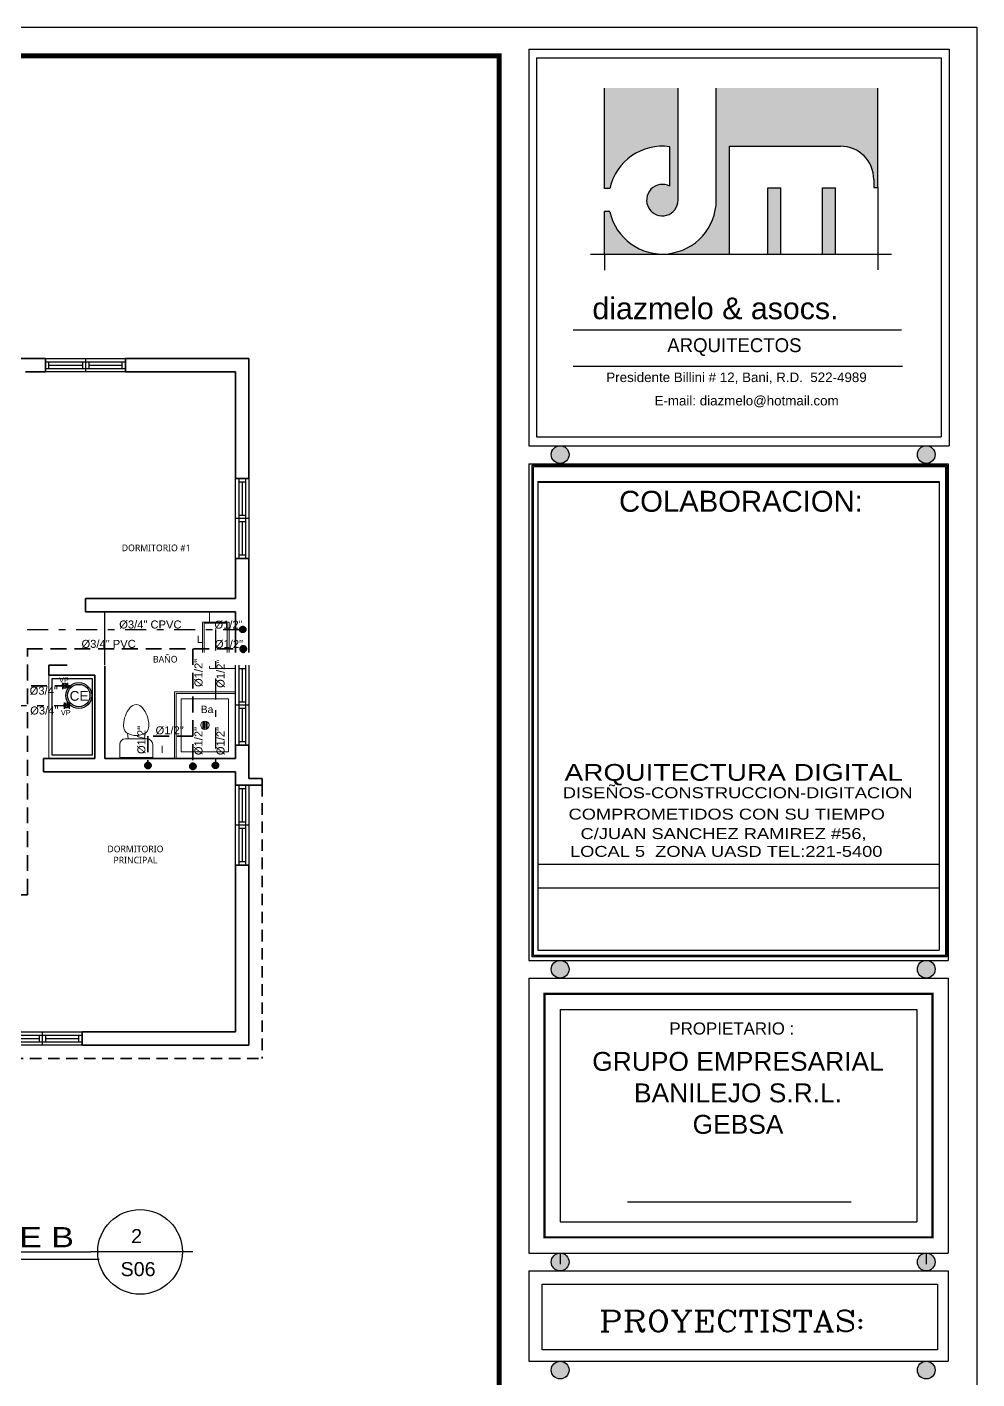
# Model space of a CAD drawing. Header units: feet. Extents: x 1019 to 2236, y -546 to 122.
# Drawn here: x 1104.52 to 1118.77, y -174.69 to -154.41 of the extents above; entities that cross this region are included whole.
import ezdxf
from ezdxf.enums import TextEntityAlignment as Align

# ---------------------------------------------------------------- set-up
doc = ezdxf.new("R2010")
doc.units = ezdxf.units.FT
doc.header["$LTSCALE"] = 0.05
doc.header["$MEASUREMENT"] = 0
for name, pattern in [('CONTINUA', [0]), ('DASHDOT', [25.4, 12.7, -6.35, 0, -6.35]), ('HIDDEN', [9.525, 6.35, -3.175])]:
    doc.linetypes.add(name, pattern=pattern)
for name, color, linetype, lineweight in [('A-WALL', 7, 'Continuous', 25), ('AGUA POTABLE', 5, 'HIDDEN', 35), ('AGUAFRIA', 5, 'HIDDEN', 30), ('closet', 8, 'Continuous', 5), ('I-FURN', 8, 'Continuous', 0), ('P-SANR-FIXT', 8, 'Continuous', 9)]:
    doc.layers.add(name, color=color, linetype=linetype, lineweight=lineweight)
for name, color, linetype in [('AGUA_CALIENTE', 1, 'DASHDOT'), ('HOJA', 7, 'Continuous'), ('MARCO', 1, 'Continuous'), ('MB3', 8, 'Continuous'), ('PERT-VENT', 8, 'Continuous'), ('PISO', 8, 'Continuous'), ('TARGETA', 7, 'Continuous'), ('TEXTO', 2, 'Continuous'), ('textos', 7, 'Continuous'), ('TEXXT', 2, 'Continuous'), ('TXT', 2, 'Continuous')]:
    doc.layers.add(name, color=color, linetype=linetype)
doc.styles.add('ads', font='trebuc.ttf', dxfattribs={"height": 0.14})
doc.styles.add('DAMIAN', font='arial.ttf', dxfattribs={"height": 0.12})
doc.styles.get("Standard").update_dxf_attribs({"font": 'arial.ttf'})
doc.styles.add('TITTEXTM', font='romanc.shx')

# ---------------------------------------------------------------- blocks, each defined once
blk = doc.blocks.new('bath_sink_6127 - bath_sink_6127-542651-Nivel 1')
at = {"layer": 'I-FURN'}
for p, q in [((0.395, 0.244), (-0.005, 0.244)), ((-0.005, 0.244), (-0.005, -0.245)), ((0.025, -0.234), (0.025, 0.233)), ((0.025, 0.233), (0.369, 0.233)), ((0.293, 0.244), (0.293, 0.4)), ((0.369, 0.233), (0.369, -0.234)), ((0.395, -0.245), (0.395, 0.244)), ((-0.005, -0.245), (0.395, -0.245)), ((0.369, -0.234), (0.025, -0.234)), ((0.293, -0.448), (0.293, -0.245)), ((-0.1, -0.448), (0.293, -0.448))]:
    blk.add_line(p, q, dxfattribs=at)
blk = doc.blocks.new('Toilet_-_Tank_-_3D_4840 - 17_ High_ Seat Not Visible-536545-Nivel 1')
at = {"layer": 'P-SANR-FIXT'}
for p, q in [((0.248, 0.489), (-0.248, 0.489)), ((-0.248, 0.489), (-0.248, 0.298)), ((0.248, 0.298), (0.248, 0.489)), ((-0.159, 0.21), (-0.123, 0.21)), ((-0.123, 0.21), (-0.132, 0.127)), ((-0.123, 0.21), (0.123, 0.21)), ((0.132, 0.127), (0.123, 0.21)), ((0.123, 0.21), (0.159, 0.21))]:
    blk.add_line(p, q, dxfattribs=at)
for centre, radius, start, end in [((-0.159, 0.298), 0.0889, 180, 270), ((0.159, 0.298), 0.0889, 270, 360), ((-0.023, 0.008), 0.167, 151.0596, 182.709), ((-0.083, 0.041), 0.0995, 119.8981, 151.0596), ((0, -0.104), 0.266, 90.1019, 119.8981), ((0, -0.104), 0.266, 60.1019, 89.8981), ((0.083, 0.041), 0.0995, 28.9404, 60.1019), ((0.023, 0.008), 0.167, 357.291, 28.9404), ((0.25, 0.021), 0.441, 182.709, 218.5058), ((-0.25, 0.021), 0.441, 321.4942, 357.291), ((0.011, -0.169), 0.136, 218.5058, 265.219), ((-0.011, -0.169), 0.136, 274.781, 321.4942)]:
    blk.add_arc(centre, radius, start, end, dxfattribs=at)
blk = doc.blocks.new('Shower_Stall_9385 - 1-684532-Nivel 1')
at = {"layer": 'P-SANR-FIXT'}
for p, q in [((-0.576, 0.533), (0.424, 0.533)), ((-0.576, -0.381), (-0.576, 0.533)), ((0.424, 0.508), (-0.551, 0.508)), ((-0.551, -0.381), (-0.551, 0.508)), ((-0.475, -0.279), (-0.475, 0.432)), ((-0.475, 0.432), (0.322, 0.432)), ((0.322, 0.432), (0.322, -0.279)), ((-0.121, 0.108), (-0.032, 0.108)), ((-0.032, 0.099), (-0.121, 0.099)), ((-0.121, 0.081), (-0.032, 0.081)), ((-0.032, 0.072), (-0.121, 0.072)), ((-0.121, 0.053), (-0.032, 0.053)), ((-0.032, 0.044), (-0.121, 0.044)), ((-0.576, -0.381), (-0.551, -0.381)), ((-0.551, -0.381), (0.398, -0.381)), ((0.322, -0.279), (-0.475, -0.279))]:
    blk.add_line(p, q, dxfattribs=at)
for centre, radius, start, end in [((-0.076, 0.076), 0.0635, 360, 180), ((-0.076, 0.076), 0.0635, 0, 180), ((-0.076, 0.076), 0.0635, 180, 360), ((-0.076, 0.076), 0.0635, 180, 360), ((-0.121, 0.103), 0.00444, 90, 270), ((-0.121, 0.076), 0.00444, 90, 270), ((-0.121, 0.049), 0.00444, 90, 270), ((-0.032, 0.103), 0.00444, 270, 90), ((-0.032, 0.076), 0.00444, 270, 90), ((-0.032, 0.049), 0.00444, 270, 90), ((0.398, -0.356), 0.0254, 270, 360)]:
    blk.add_arc(centre, radius, start, end, dxfattribs=at)
blk = doc.blocks.new('A$C6FFE63EF')
at = {"layer": 'TEXTO', "ltscale": 0.05}
h = blk.add_hatch(color=256, dxfattribs=at)
h.paths.add_polyline_path([(1.319, 2.87), (1.319, 2.479, 3.622679), (1.401, 2.342), (1.401, 3.449), (0.672, 3.449), (0.672, 2.457), (0.725, 2.457, -0.391497)])
h.paths.add_polyline_path([(1.246, 1.809, -0.351969), (0.725, 2.227), (0.672, 2.227), (0.672, 1.809)])
h.paths.add_polyline_path([(1.91, 2.875), (3.008, 2.875, -0.414214), (3.336, 2.547), (3.336, 2.466), (3.377, 2.466), (3.377, 3.449), (1.779, 3.449), (1.779, 2.342, -0.414214), (1.246, 1.809), (1.91, 1.809)])
h.paths.add_polyline_path([(2.418, 2.465), (2.287, 2.465), (2.287, 1.809), (2.418, 1.809)], flags=17)
h.paths.add_polyline_path([(2.959, 2.465), (2.828, 2.465), (2.828, 1.809), (2.959, 1.809)], flags=17)
for p, q in [((0.671, 2.456), (0.671, 3.448)), ((1.401, 2.341), (1.401, 3.448)), ((1.778, 2.341), (1.778, 3.448)), ((3.377, 2.465), (3.377, 3.448)), ((1.319, 2.479), (1.319, 2.869)), ((1.909, 1.808), (1.909, 2.874)), ((1.909, 2.874), (3.008, 2.874)), ((3.336, 2.546), (3.336, 2.465)), ((0.725, 2.456), (0.671, 2.456)), ((2.287, 1.808), (2.287, 2.464)), ((2.287, 2.464), (2.418, 2.464)), ((2.418, 1.808), (2.418, 2.464)), ((2.828, 1.808), (2.828, 2.464)), ((2.828, 2.464), (2.959, 2.464)), ((2.959, 1.808), (2.959, 2.464)), ((3.336, 2.465), (3.377, 2.465)), ((3.377, 2.465), (3.377, 1.653)), ((0.671, 1.808), (0.671, 2.227)), ((0.725, 2.227), (0.671, 2.227)), ((0.534, 1.808), (3.512, 1.808)), ((0.671, 1.808), (0.671, 1.647)), ((0.362, 1.057), (3.61, 1.057)), ((0.362, 0.698), (3.622, 0.698))]:
    blk.add_line(p, q, dxfattribs=at)
for centre, radius, start, end in [((1.245, 2.341), 0.533, 82.0412, 167.5619), ((3.008, 2.546), 0.328, 0, 90), ((1.245, 2.341), 0.156, 61.7263, 0), ((1.245, 2.341), 0.533, 192.4381, 0)]:
    blk.add_arc(centre, radius, start, end, dxfattribs=at)
at = {"layer": 'TEXTO', "ltscale": 0.3, "width": 13.01141, "attachment_point": 1}
for s, insert, char_height in [('{\\fSwis721 Blk BT|b0|i0|c0|p34;diazmelo & asocs.}', (0.552, 1.378), 0.21489), ('{\\fComic Sans MS|b0|i0|c0|p66;ARQUITECTOS}', (1.293, 0.975), 0.13753), ('{\\fArial|b0|i0|c0|p34;Presidente Billini # 12, Bani, R.D.  522-4989}', (0.69, 0.636), 0.09455), ('{\\fArial|b0|i0|c0|p34;E-mail: diazmelo@hotmail.com}', (1.167, 0.405), 0.09455)]:
    blk.add_mtext(s, dxfattribs=dict(at, insert=insert, char_height=char_height))
blk = doc.blocks.new('A$C18ED6237')
at = {"layer": 'PERT-VENT', "extrusion": (-2.36783e-12, 8.94772e-16, -1)}
for p, q in [((1.2, 0.2), (0, 0.2)), ((1.2, 0.15), (0, 0.15)), ((1.2, 0.05), (0, 0.05)), ((0.054, 0.05), (0.054, 0.15)), ((0.553, 0.1), (0.054, 0.1)), ((0.553, 0.15), (0.553, 0.05)), ((0.6, 0.2), (0.6, 0)), ((0.647, 0.15), (0.647, 0.05)), ((1.153, 0.1), (0.647, 0.1)), ((0, 0), (1.2, 0))]:
    blk.add_line(p, q, dxfattribs=at)
at = {"layer": 'PERT-VENT'}
blk.add_line((1.153, 0.05), (1.153, 0.15), dxfattribs=at)

msp = doc.modelspace()

# ---------------------------------------------------------------- hatches: boundary and pattern name
at = {"layer": 'AGUA POTABLE', "ltscale": 3}
h = msp.add_hatch(color=256, dxfattribs=at)
h.dxf.hatch_style = 1
edge = h.paths.add_edge_path()
edge.add_arc((1106.331, -165.486), 0.0477, 180, 540, ccw=False)
h = msp.add_hatch(color=256, dxfattribs=at)
h.dxf.hatch_style = 1
edge = h.paths.add_edge_path()
edge.add_arc((1107.006, -165.499), 0.0477, 180, 540, ccw=False)
at = {"layer": 'AGUA_CALIENTE', "ltscale": 0.5}
h = msp.add_hatch(color=256, dxfattribs=at)
h.dxf.hatch_style = 1
edge = h.paths.add_edge_path()
edge.add_arc((1107.754, -163.446), 0.0477, 180, 540, ccw=False)
h = msp.add_hatch(color=256, dxfattribs=at)
h.dxf.hatch_style = 1
edge = h.paths.add_edge_path()
edge.add_arc((1107.344, -165.485), 0.0477, 180, 540, ccw=False)
at = {"layer": 'textos'}
h = msp.add_hatch(color=7, dxfattribs=at)
h.paths.add_polyline_path([(1112.65, -160.823, 1), (1112.384, -160.823, 1)])
h.paths.add_polyline_path([(1118.145, -160.823, 1), (1117.878, -160.823, 1)])
h = msp.add_hatch(color=7, dxfattribs=at)
h.paths.add_polyline_path([(1112.65, -168.542, 1), (1112.384, -168.542, 1)])
h.paths.add_polyline_path([(1118.145, -168.542, 1), (1117.878, -168.542, 1)])
h = msp.add_hatch(color=7, dxfattribs=at)
h.paths.add_polyline_path([(1112.517, -172.8, 1), (1112.517, -173.067, 1)])
h.paths.add_polyline_path([(1118.011, -172.8, 1), (1118.011, -173.067, 1)])
h = msp.add_hatch(color=7, dxfattribs=at)
h.paths.add_polyline_path([(1112.517, -174.422, 1), (1112.517, -174.688, 1)])
h.paths.add_polyline_path([(1118.011, -174.422, 1), (1118.011, -174.688, 1)])
at = {"layer": 'TEXXT'}
h = msp.add_hatch(color=256, dxfattribs=at)
h.dxf.hatch_style = 1
h.paths.add_polyline_path([(1105.058, -164.262), (1105.085, -164.289), (1105.058, -164.316, -0.198912), (1105.047, -164.289, -0.198912)])
h = msp.add_hatch(color=256, dxfattribs=at)
h.dxf.hatch_style = 1
h.paths.add_polyline_path([(1105.085, -164.289), (1105.111, -164.262, -0.198912), (1105.123, -164.289, -0.198912), (1105.111, -164.316)])
h = msp.add_hatch(color=256, dxfattribs=at)
h.dxf.hatch_style = 1
h.paths.add_polyline_path([(1105.083, -164.557), (1105.11, -164.584), (1105.083, -164.611, -0.198912), (1105.072, -164.584, -0.198912)])
h = msp.add_hatch(color=256, dxfattribs=at)
h.dxf.hatch_style = 1
h.paths.add_polyline_path([(1105.11, -164.584), (1105.136, -164.557, -0.198912), (1105.147, -164.584, -0.198912), (1105.136, -164.611)])

# ---------------------------------------------------------------- linework, layer by layer
at = {"layer": 'A-WALL', "lineweight": 35, "extrusion": (-2.36659e-12, 8.94772e-16, -1)}
for p, q in [((1102.949, -159.382), (1104.796, -159.382)), ((1104.796, -159.382), (1104.796, -159.582)), ((1105.996, -159.382), (1107.846, -159.382)), ((1105.996, -159.582), (1105.996, -159.382)), ((1107.846, -159.382), (1107.846, -161.182)), ((1104.796, -159.582), (1104.496, -159.582)), ((1107.646, -159.582), (1105.996, -159.582)), ((1107.646, -161.182), (1107.646, -159.582)), ((1107.646, -161.182), (1107.846, -161.182)), ((1107.646, -162.382), (1107.846, -162.382)), ((1107.646, -162.982), (1107.646, -162.382)), ((1107.846, -162.382), (1107.646, -162.382)), ((1107.646, -162.382), (1107.846, -162.382)), ((1107.846, -162.382), (1107.846, -163.982)), ((1105.396, -162.982), (1107.646, -162.982)), ((1105.396, -163.182), (1105.396, -162.982)), ((1107.646, -163.182), (1105.396, -163.182)), ((1107.646, -163.982), (1107.646, -163.182)), ((1104.846, -163.982), (1105.686, -163.982)), ((1105.686, -163.982), (1105.686, -165.382)), ((1107.846, -163.982), (1107.646, -163.982)), ((1107.846, -163.982), (1107.646, -163.982)), ((1104.846, -164.132), (1105.536, -164.132)), ((1105.536, -165.382), (1105.536, -164.132)), ((1105.536, -165.382), (1105.536, -165.082)), ((1107.646, -165.182), (1107.846, -165.182)), ((1107.647, -165.382), (1107.647, -165.185)), ((1107.846, -165.682), (1107.846, -165.182)), ((1104.763, -165.582), (1104.763, -165.382)), ((1104.763, -165.382), (1105.536, -165.382)), ((1105.686, -165.382), (1107.647, -165.382)), ((1107.646, -165.582), (1104.763, -165.582)), ((1107.646, -169.482), (1107.646, -166.982)), ((1107.846, -166.982), (1107.846, -169.682)), ((1105.346, -169.682), (1105.346, -169.482)), ((1105.346, -169.482), (1107.646, -169.482)), ((1107.846, -169.682), (1105.346, -169.682))]:
    msp.add_line(p, q, dxfattribs=at)
at = {"layer": 'A-WALL', "lineweight": 35}
for p, q in [((1104.846, -164.132), (1104.846, -163.982)), ((1107.646, -165.782), (1107.646, -165.582)), ((1108.046, -165.782), (1107.646, -165.782)), ((1108.046, -165.682), (1107.846, -165.682)), ((1107.846, -166.982), (1107.646, -166.982))]:
    msp.add_line(p, q, dxfattribs=at)
at = {"layer": 'A-WALL', "lineweight": 35, "extrusion": (2.36783e-12, 8.94772e-16, -1)}
msp.add_line((1108.046, -165.782), (1108.046, -165.682), dxfattribs=at)
at = {"layer": 'AGUA POTABLE', "ltscale": 0.75}
for p, q in [((1104.523, -167.425), (1104.523, -163.737)), ((1105.173, -164.289), (1104.523, -164.289)), ((1107.006, -165.047), (1106.331, -165.047)), ((1106.331, -165.047), (1106.331, -165.486)), ((1104.523, -167.425), (1101.836, -167.425))]:
    msp.add_line(p, q, dxfattribs=at)
at = {"layer": 'AGUA POTABLE', "ltscale": 3}
for centre in [(1106.331, -165.486), (1107.006, -165.499)]:
    msp.add_circle(centre, 0.0477, dxfattribs=at)
at = {"layer": 'AGUA_CALIENTE', "ltscale": 0.5}
for p, q in [((1097.903, -163.446), (1107.754, -163.446)), ((1104.19, -164.584), (1105.166, -164.584))]:
    msp.add_line(p, q, dxfattribs=at)
for centre in [(1107.754, -163.446), (1107.344, -165.485)]:
    msp.add_circle(centre, 0.0477, dxfattribs=at)
at = {"layer": 'AGUAFRIA', "color": 3, "linetype": 'CONTINUA'}
for radius in [0.194, 0.168]:
    msp.add_circle((1105.293, -164.437), radius, dxfattribs=at)
at = {"layer": 'closet'}
msp.add_line((1104.846, -164.132), (1104.846, -165.382), dxfattribs=at)
msp.add_line((1104.846, -164.132), (1104.846, -165.382), dxfattribs=at)
at = {"layer": 'HOJA', "color": 17, "linetype": 'Continuous'}
for p, q in [((1112.18, -166.967), (1118.207, -166.967)), ((1112.18, -167.32), (1118.207, -167.32))]:
    msp.add_line(p, q, dxfattribs=at)
at = {"layer": 'MB3', "linetype": 'HIDDEN', "lineweight": 35, "ltscale": 0.54}
for p in [(1108.046, -165.782), (1103.746, -169.882)]:
    msp.add_line(p, (1108.046, -169.882), dxfattribs=at)
at = {"layer": 'PISO'}
msp.add_lwpolyline([(1105.496, -165.332), (1104.896, -165.332), (1104.896, -164.182), (1105.496, -164.182)], close=True, dxfattribs=at)
at = {"layer": 'TARGETA', "color": 3}
for p, q in [((1112.046, -154.741), (1118.353, -154.741)), ((1112.046, -154.741), (1112.046, -160.69)), ((1112.163, -154.872), (1118.236, -154.872)), ((1112.163, -154.872), (1112.163, -160.556)), ((1118.236, -154.872), (1118.236, -160.556)), ((1118.353, -154.741), (1118.353, -160.69)), ((1112.163, -160.556), (1118.218, -160.556)), ((1118.218, -160.556), (1118.236, -160.556)), ((1112.046, -160.69), (1118.353, -160.69)), ((1112.18, -161.224), (1112.18, -168.245)), ((1112.18, -161.224), (1118.207, -161.224)), ((1112.18, -161.237), (1112.18, -168.258)), ((1112.18, -161.237), (1118.207, -161.237)), ((1112.18, -161.237), (1112.18, -168.258)), ((1118.207, -161.224), (1118.207, -168.245)), ((1118.207, -161.237), (1118.207, -168.258)), ((1118.207, -161.237), (1118.207, -168.258)), ((1112.18, -168.258), (1118.207, -168.258)), ((1112.18, -168.258), (1118.207, -168.258)), ((1112.046, -168.675), (1118.341, -168.675)), ((1112.046, -168.675), (1112.046, -172.8)), ((1118.341, -168.675), (1118.341, -172.8)), ((1112.518, -169.146), (1117.869, -169.146)), ((1112.518, -169.146), (1112.518, -172.329)), ((1117.869, -169.146), (1117.869, -172.329)), ((1112.518, -172.329), (1117.869, -172.329)), ((1112.046, -172.8), (1118.341, -172.8)), ((1112.046, -173.067), (1112.046, -174.422)), ((1112.046, -173.067), (1118.341, -173.067)), ((1118.341, -173.067), (1118.341, -174.422)), ((1112.246, -174.252), (1112.246, -173.267)), ((1112.246, -173.267), (1118.178, -173.267)), ((1118.178, -173.267), (1118.178, -174.252)), ((1118.178, -174.252), (1112.246, -174.252)), ((1112.046, -174.422), (1118.341, -174.422))]:
    msp.add_line(p, q, dxfattribs=at)
at = {"layer": 'textos', "color": 7}
for p, q in [((1112.046, -160.959), (1112.046, -168.409)), ((1112.046, -160.959), (1118.341, -160.959)), ((1112.046, -160.959), (1118.341, -160.959)), ((1112.046, -160.959), (1118.341, -160.959)), ((1112.097, -168.357), (1112.097, -160.979)), ((1112.097, -160.979), (1118.321, -160.979)), ((1112.117, -168.337), (1112.117, -160.999)), ((1112.117, -160.999), (1118.301, -160.999)), ((1118.301, -160.999), (1118.301, -168.337)), ((1118.321, -160.979), (1118.321, -168.357)), ((1118.341, -160.959), (1118.341, -168.409)), ((1112.046, -168.409), (1118.341, -168.409)), ((1118.321, -168.357), (1112.097, -168.357)), ((1118.301, -168.337), (1112.117, -168.337)), ((1112.046, -168.675), (1118.341, -168.675)), ((1112.517, -172.8), (1112.517, -172.968)), ((1118.011, -172.8), (1118.011, -172.968))]:
    msp.add_line(p, q, dxfattribs=at)
for centre in [(1112.517, -160.823), (1118.011, -160.823), (1112.517, -168.542), (1112.517, -168.542), (1118.011, -168.542), (1118.011, -168.542), (1112.517, -172.934), (1118.011, -172.934), (1112.517, -174.555), (1118.011, -174.555)]:
    msp.add_circle(centre, 0.133, dxfattribs=at)
at = {"layer": 'TEXXT'}
for p, q in [((1105.048, -164.244), (1105.047, -164.341)), ((1105.124, -164.244), (1105.123, -164.341)), ((1105.111, -164.262), (1105.058, -164.316)), ((1105.111, -164.316), (1105.058, -164.262)), ((1105.073, -164.539), (1105.072, -164.636)), ((1105.136, -164.557), (1105.083, -164.611)), ((1105.136, -164.611), (1105.083, -164.557)), ((1105.148, -164.539), (1105.147, -164.636)), ((1113.53, -172.032), (1116.884, -172.032))]:
    msp.add_line(p, q, dxfattribs=at)
at = {"layer": 'TEXXT', "color": 4}
for p in [(1086.746, -172.782), (1107.007, -172.782)]:
    msp.add_line(p, (1105.473, -172.782), dxfattribs=at)
at = {"layer": 'TEXXT', "color": 3}
msp.add_line((1086.746, -172.891), (1105.597, -172.891), dxfattribs=at)
at = {"layer": 'TEXXT', "const_width": 0.0314}
msp.add_lwpolyline([(1112.282, -168.911), (1118.105, -168.911), (1118.105, -172.565), (1112.282, -172.565), (1112.282, -168.911)], dxfattribs=at)
at = {"layer": 'TEXXT'}
for centre in [(1105.085, -164.289), (1105.11, -164.584)]:
    msp.add_circle(centre, 0.0379, dxfattribs=at)
at = {"layer": 'TEXXT', "color": 4}
msp.add_circle((1106.213, -172.782), 0.635, dxfattribs=at)

# ---------------------------------------------------------------- block references
at = {"xscale": 1.516622773005782, "yscale": 1.516622773005782, "zscale": 1.516622773005782}
msp.add_blockref('A$C6FFE63EF', (1112.163, -160.556), dxfattribs=at)
at = {"xscale": -1}
for p in [(1105.996, -159.582), (1105.346, -169.682)]:
    msp.add_blockref('A$C18ED6237', p, dxfattribs=at)
at = {"layer": 'I-FURN', "extrusion": (-2.36659e-12, 8.94772e-16, -1)}
msp.add_blockref('bath_sink_6127 - bath_sink_6127-542651-Nivel 1', (-1107.546, -163.582, 0), dxfattribs=at)
at = {"layer": 'P-SANR-FIXT', "extrusion": (-2.36659e-12, 8.94772e-16, -1)}
for name, p, rotation in [('Shower_Stall_9385 - 1-684532-Nivel 1', (-1107.262, -164.959, 0), 269.9999999999968), ('Toilet_-_Tank_-_3D_4840 - 17_ High_ Seat Not Visible-536545-Nivel 1', (-1106.155, -164.875, 0), 180)]:
    msp.add_blockref(name, p, dxfattribs=dict(at, rotation=rotation))

# ---------------------------------------------------------------- texts
at = {"layer": 'textos', "color": 7, "width": 1.2}
for s, height, style, p in [('ARQUITECTURA DIGITAL', 0.25136, 'DAMIAN', (1112.582, -165.464)), ('DISEÑOS-CONSTRUCCION-DIGITACION', 0.16338, 'DAMIAN', (1112.557, -165.813)), ('COMPROMETIDOS CON SU TIEMPO', 0.16338, 'DAMIAN', (1112.643, -166.134)), ('C/JUAN SANCHEZ RAMIREZ #56,  ', 0.16338, 'DAMIAN', (1112.823, -166.426)), ('LOCAL 5  ZONA UASD TEL:221-5400', 0.16338, 'DAMIAN', (1112.665, -166.693)), ('PROYECTISTAS:', 0.31511, 'TITTEXTM', (1113.1, -173.661))]:
    msp.add_text(s, height=height, dxfattribs=dict(at, style=style)).set_placement(p, align=Align.TOP_LEFT)
at = {"layer": 'textos', "color": 7, "style": 'DAMIAN', "width": 1.2}
msp.add_text('PLANTA DISTRIBUCION  AGUA FRIA Y CALIENTE DE 2DO NIVEL, BLOQUE B', height=0.30347, dxfattribs=at).set_placement((1086.791, -172.713))
at = {"layer": 'textos', "color": 7, "style": 'DAMIAN'}
for s, insert, char_height, width, attachment_point in [('COLABORACION:', (1113.401, -161.366), 0.3142, 5.80704, 1), ('PROPIETARIO :', (1114.156, -169.34), 0.18158, 4.19495, 1), ('GRUPO EMPRESARIAL\\PBANILEJO S.R.L.\\PGEBSA', (1115.186, -169.783), 0.2832, 6.54268, 2)]:
    msp.add_mtext(s, dxfattribs=dict(at, insert=insert, char_height=char_height, width=width, attachment_point=attachment_point))
at = {"layer": 'TEXXT', "style": 'DAMIAN'}
for s, height, p in [('2', 0.211, (1106.161, -172.651)), ('S06', 0.2113, (1106.183, -173.146))]:
    msp.add_text(s, height=height, dxfattribs=at).set_placement(p, align=Align.CENTER)
for s, insert, char_height, width, attachment_point in [('\\A1;{\\fArial|b0|i0|c238|p34;%%C}3/4{\\fArial|b0|i0|c238|p34;"} CPVC', (1105.9, -163.311), 0.12, 2.904, 1), ('\\A1;{\\fArial|b0|i0|c238|p34;%%C}1/2{\\fArial|b0|i0|c238|p34;"}  ', (1107.752, -163.313), 0.12, 2.904, 3), (' L', (1107.151, -163.537), 0.11, 2.904, 3), ('VP', (1105.144, -164.162), 0.0786, 1.21968, 3), ('\\A1;{\\fArial|b0|i0|c238|p34;%%C}3/4{\\fArial|b0|i0|c238|p34;"}  ', (1104.556, -164.304), 0.12, 2.904, 1), ('CE', (1105.439, -164.369), 0.146, 2.26512, 3), ('\\A1;{\\fArial|b0|i0|c238|p34;%%C}3/4{\\fArial|b0|i0|c238|p34;"}  ', (1104.564, -164.601), 0.12, 2.904, 1), ('VP', (1105.171, -164.654), 0.0786, 1.21968, 3), (' Ba', (1107.312, -164.589), 0.11, 2.904, 3), ('\\A1;{\\fArial|b0|i0|c238|p34;%%C}1/2{\\fArial|b0|i0|c238|p34;"}  ', (1106.868, -164.899), 0.12, 2.904, 3), (' I', (1106.567, -165.19), 0.11, 2.904, 3)]:
    msp.add_mtext(s, dxfattribs=dict(at, insert=insert, char_height=char_height, width=width, attachment_point=attachment_point))
at = {"layer": 'TEXXT', "char_height": 0.12, "width": 2.904, "attachment_point": 7, "rotation": 90, "style": 'DAMIAN'}
for insert in [(1106.297, -165.314), (1107.154, -165.331), (1107.485, -165.331)]:
    msp.add_mtext('\\A1;{\\fArial|b0|i0|c238|p34;%%C}1/2{\\fArial|b0|i0|c238|p34;"}  ', dxfattribs=dict(at, insert=insert))
at = {"layer": 'TXT', "insert": (1103.248, -167.832), "char_height": 0.1, "width": 2.838, "attachment_point": 2, "style": 'ads', "bg_fill": 2}
msp.add_mtext('BAÑO', dxfattribs=at)

# ---------------------------------------------------------------- next in the draw order: texts
at = {"layer": 'TXT', "char_height": 0.1, "width": 2.838, "attachment_point": 2, "style": 'ads', "bg_fill": 2}
for s, insert in [('DORMITORIO #1', (1106.455, -162.172)), ('BAÑO', (1106.591, -163.842)), ('DORMITORIO \\PPRINCIPAL', (1106.143, -166.688))]:
    msp.add_mtext(s, dxfattribs=dict(at, insert=insert))

# ---------------------------------------------------------------- next in the draw order: hatches: boundary and pattern name
at = {"layer": 'AGUA POTABLE', "ltscale": 3}
h = msp.add_hatch(color=256, dxfattribs=at)
h.dxf.hatch_style = 1
edge = h.paths.add_edge_path()
edge.add_arc((1107.761, -163.737), 0.0477, 180, 540, ccw=False)

# ---------------------------------------------------------------- next in the draw order: linework, layer by layer
at = {"layer": 'AGUA POTABLE', "ltscale": 0.75}
for p, q in [((1099.155, -163.737), (1107.761, -163.737)), ((1107.006, -163.737), (1107.006, -165.533))]:
    msp.add_line(p, q, dxfattribs=at)
at = {"layer": 'AGUA POTABLE', "ltscale": 3}
msp.add_circle((1107.761, -163.737), 0.0477, dxfattribs=at)
at = {"layer": 'AGUA_CALIENTE', "ltscale": 0.5}
msp.add_line((1107.344, -163.446), (1107.344, -165.485), dxfattribs=at)
at = {"layer": 'MARCO'}
msp.add_lwpolyline([(1054.272, -154.409), (1118.772, -154.409), (1118.772, -196.409), (1054.272, -196.409)], close=True, dxfattribs=at)
at = {"layer": 'MARCO', "const_width": 0.075}
msp.add_lwpolyline([(1111.6, -154.843), (1054.706, -154.843), (1054.706, -195.975), (1111.6, -195.975)], close=True, dxfattribs=at)
at = {"layer": 'PISO'}
msp.add_line((1105.686, -163.982), (1105.686, -163.182), dxfattribs=at)

# ---------------------------------------------------------------- next in the draw order: block references
at = {"xscale": -1, "rotation": 270}
for p in [(1107.646, -162.382), (1107.646, -165.182), (1107.646, -166.982)]:
    msp.add_blockref('A$C18ED6237', p, dxfattribs=at)

# ---------------------------------------------------------------- next in the draw order: texts
at = {"layer": 'TEXXT', "char_height": 0.12, "width": 2.904, "style": 'DAMIAN'}
for s, insert, attachment_point in [('\\A1;{\\fArial|b0|i0|c238|p34;%%C}3/4{\\fArial|b0|i0|c238|p34;"} PVC', (1105.334, -163.602), 1), ('\\A1;{\\fArial|b0|i0|c238|p34;%%C}1/2{\\fArial|b0|i0|c238|p34;"}  ', (1107.758, -163.604), 3)]:
    msp.add_mtext(s, dxfattribs=dict(at, insert=insert, attachment_point=attachment_point))
at = {"layer": 'TEXXT', "char_height": 0.12, "width": 2.904, "attachment_point": 7, "rotation": 90, "style": 'DAMIAN'}
for insert in [(1107.154, -164.308), (1107.485, -164.322)]:
    msp.add_mtext('\\A1;{\\fArial|b0|i0|c238|p34;%%C}1/2{\\fArial|b0|i0|c238|p34;"}  ', dxfattribs=dict(at, insert=insert))

doc.saveas('drawing.dxf')
